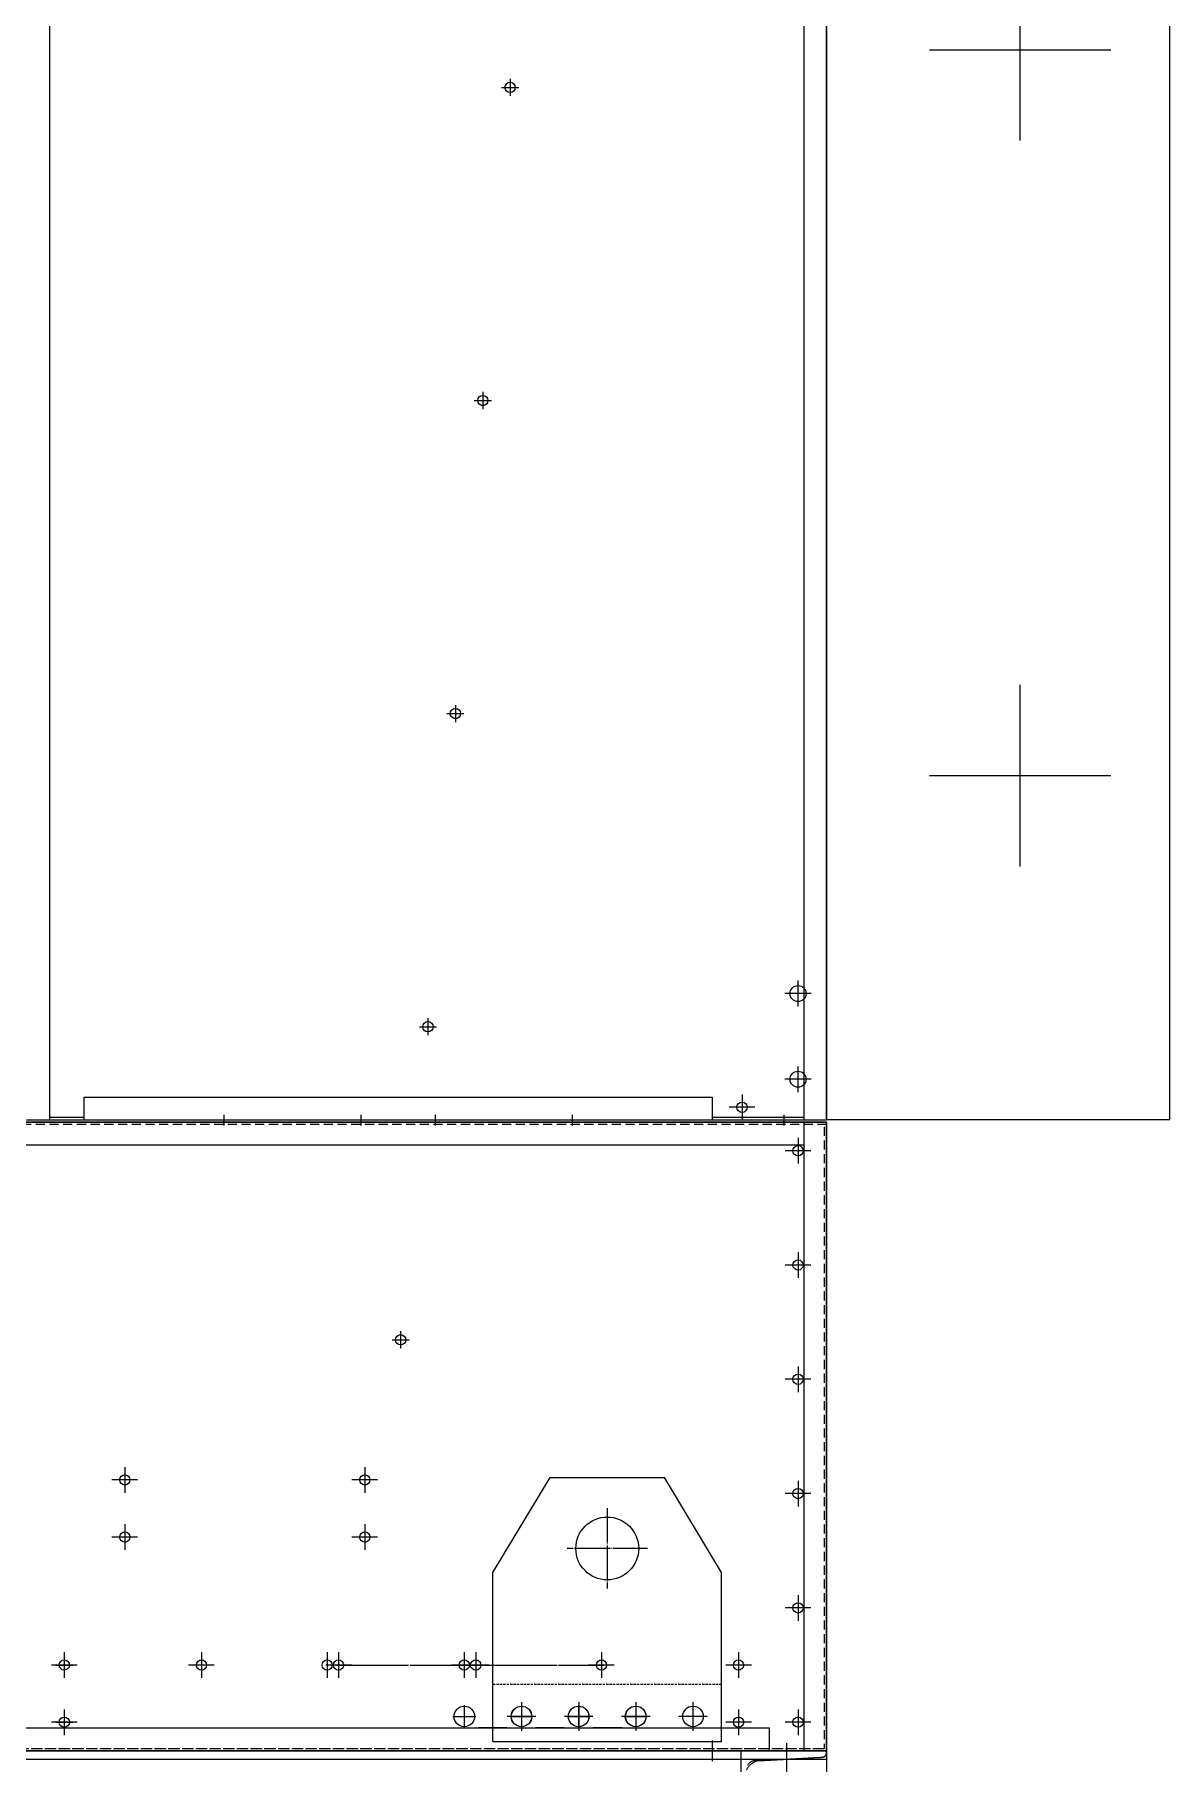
# Model space of a CAD drawing. Header units: millimetres. Extents: x 2322 to 24181, y 2355 to 17812.
# Drawn here: x 11754 to 12747, y 4792 to 6304 of the extents above; entities that cross this region are included whole.
import ezdxf

# ---------------------------------------------------------------- set-up
doc = ezdxf.new("R2010")
doc.units = ezdxf.units.MM
doc.linetypes.add('CENTER', pattern=[65, 60, -2, 1, -2])
doc.linetypes.add('HIDDEN', pattern=[3, 2, -1])
for name, color, linetype in [('CENTER', 1, 'CENTER'), ('냉각탑', 7, 'Continuous'), ('숨은선', 5, 'HIDDEN')]:
    doc.layers.add(name, color=color, linetype=linetype)

# ---------------------------------------------------------------- blocks, each defined once
blk = doc.blocks.new('6세로피스')
at = {"color": 1}
blk.add_line((0, 3), (0, -3), dxfattribs=at)
blk = doc.blocks.new('9가로피스')
at = {"color": 1}
blk.add_line((-4.5, 0), (4.5, 0), dxfattribs=at)
blk = doc.blocks.new('9세로피스')
at = {"rotation": 270}
blk.add_blockref('9가로피스', (0, 0), dxfattribs=at)

msp = doc.modelspace()

# ---------------------------------------------------------------- hatches: boundary and pattern name
h = msp.add_hatch()
h.set_pattern_fill('CROSS', scale=50)
h.set_pattern_definition([(0, (-358621.06, 1846203.1), (317.5, 317.5), [158.75, -476.25]), (90, (-358541.68, 1846123.73), (-317.5, 317.5), [158.75, -476.25])])
h.paths.add_polyline_path([(12446.8, 7760.7), (12746.8, 7760.7), (12746.8, 5354.7), (12446.8, 5354.7)])

# ---------------------------------------------------------------- linework, layer by layer
at = {"color": 7}
for p, q in [((11766.8, 7760.7), (11766.8, 5354.7)), ((12426.8, 7760.7), (12426.8, 5354.7)), ((12446.8, 7760.7), (12446.8, 5354.7)), ((12446.8, 7760.7), (12446.8, 5354.7)), ((11796.8, 5374.7), (12109.8, 5374.7)), ((11796.8, 5374.7), (11796.8, 5354.7)), ((12109.8, 5374.7), (12346.8, 5374.7)), ((12346.8, 5374.7), (12346.8, 5354.7)), ((10166.8, 5352.7), (12446.8, 5352.7)), ((11746.8, 5354.7), (12446.8, 5354.7)), ((12357.8, 5352.7), (12428.8, 5352.7)), ((12359.8, 5354.7), (12426.8, 5354.7)), ((12426.8, 5350.7), (12426.8, 5327.7)), ((12446.8, 5352.7), (12446.8, 4802.7))]:
    msp.add_line(p, q, dxfattribs=at)
for p, q in [((12446.8, 5354.7), (12446.8, 7760.7)), ((12446.8, 5354.7), (12446.8, 7760.7)), ((11796.8, 5356.7), (11766.8, 5356.7)), ((12426.8, 5356.7), (12346.8, 5356.7)), ((12446.8, 5352.7), (10166.8, 5352.7)), ((12426.8, 5352.7), (12426.8, 4802.7)), ((12426.8, 5352.7), (12426.8, 4802.7)), ((12446.8, 4802.7), (12446.8, 5352.7)), ((12446.8, 4802.7), (12446.8, 5352.7)), ((12446.8, 5352.7), (12446.8, 4802.7)), ((12446.8, 4802.7), (12446.8, 5352.7)), ((12446.8, 4802.7), (12446.8, 5352.7)), ((12446.8, 5352.7), (12446.8, 4802.7)), ((12426.8, 5332.7), (10186.8, 5332.7)), ((12154.9, 4958.7), (12204.9, 5041.7)), ((12204.9, 5041.7), (12304.9, 5041.7)), ((12354.9, 4958.7), (12304.9, 5041.7)), ((12154.9, 4810.7), (12154.9, 4958.7)), ((12354.9, 4810.7), (12354.9, 4958.7)), ((10216.8, 4822.7), (12396.8, 4822.7)), ((12167.3, 4822.7), (12142.3, 4822.7)), ((12154.9, 4810.7), (12354.9, 4810.7)), ((12217.3, 4822.7), (12192.3, 4822.7)), ((12267.8, 4822.7), (12242.3, 4822.7)), ((12396.8, 4802.7), (12396.8, 4822.7)), ((5546.9, 4802.7), (12446.8, 4802.7)), ((10166.8, 4802.7), (12446.8, 4802.7)), ((10166.8, 4802.7), (12446.8, 4802.7)), ((12446.8, 4802.7), (10166.8, 4802.7)), ((10286.8, 4802.7), (12446.8, 4802.7)), ((10286.8, 4802.7), (12446.8, 4802.7)), ((12446.8, 4802.7), (10286.8, 4802.7)), ((11754.8, 4802.7), (11804.8, 4802.7)), ((12394.8, 4802.7), (12344.8, 4802.7)), ((12394.8, 4802.7), (12344.8, 4802.7)), ((12394.8, 4802.7), (12344.8, 4802.7)), ((12371.8, 4802.7), (12446.8, 4802.7)), ((12446.8, 4802.7), (12446.8, 4652.7)), ((12446.8, 4802.7), (12446.8, 4653)), ((12446.8, 4802.7), (12446.8, 4801)), ((5546.9, 4795.2), (12446.8, 4795.2))]:
    msp.add_line(p, q)
at = {"color": 1}
for p, q in [((12169.9, 6265.6), (12169.9, 6250.6)), ((12162.4, 6258.1), (12177.4, 6258.1)), ((12146, 5991.6), (12146, 5976.6)), ((12138.5, 5984.1), (12153.5, 5984.1)), ((12114.5, 5710.2), (12129.5, 5710.2)), ((12122, 5717.7), (12122, 5702.7)), ((12090.5, 5436.2), (12105.5, 5436.2)), ((12098, 5443.7), (12098, 5428.7)), ((12066.6, 5162.3), (12081.6, 5162.3)), ((12074.1, 5169.8), (12074.1, 5154.8)), ((12346.8, 4811.7), (12346.8, 4793.7)), ((12346.8, 4811.7), (12346.8, 4793.7))]:
    msp.add_line(p, q, dxfattribs=at)
at = {"color": 7}
msp.add_lwpolyline([(12446.8, 7760.7), (12746.8, 7760.7), (12746.8, 5354.7), (12446.8, 5354.7)], close=True, dxfattribs=at)
for centre, radius in [((12169.9, 6258.1), 4.5), ((12146, 5984.1), 4.5), ((12122, 5710.2), 4.5), ((12098, 5436.2), 4.5), ((12372.8, 5365.7), 4.5), ((12372.8, 5365.7), 4.5), ((12421.8, 5327.7), 4.5), ((12421.8, 5327.7), 4.5), ((12421.8, 5227.7), 4.5), ((12421.8, 5227.7), 4.5), ((12074.1, 5162.3), 4.5), ((12421.8, 5127.7), 4.5), ((12421.8, 5127.7), 4.5), ((11832.7, 5039.7), 4.5), ((11832.7, 5039.7), 4.5), ((12042.7, 5039.7), 4.5), ((12042.7, 5039.7), 4.5), ((12042.7, 5039.7), 4.5), ((12042.7, 5039.7), 4.5), ((12421.8, 5027.7), 4.5), ((12421.8, 5027.7), 4.5), ((12254.9, 4979.7), 27.5), ((11832.7, 4989.7), 4.5), ((11832.7, 4989.7), 4.5), ((12042.7, 4989.7), 4.5), ((12042.7, 4989.7), 4.5), ((12042.7, 4989.7), 4.5), ((12042.7, 4989.7), 4.5), ((12421.8, 4927.7), 4.5), ((12421.8, 4927.7), 4.5), ((11779.8, 4877.7), 4.5), ((11779.8, 4877.7), 4.5), ((11899.8, 4877.7), 4.5), ((11899.8, 4877.7), 4.5), ((12009.8, 4877.7), 4.5), ((12009.8, 4877.7), 4.5), ((12019.8, 4877.7), 4.5), ((12019.8, 4877.7), 4.5), ((12129.8, 4877.7), 4.5), ((12129.8, 4877.7), 4.5), ((12139.8, 4877.7), 4.5), ((12139.8, 4877.7), 4.5), ((12249.8, 4877.7), 4.5), ((12249.8, 4877.7), 4.5), ((12369.8, 4877.7), 4.5), ((12369.8, 4877.7), 4.5), ((12129.8, 4832.7), 9), ((12179.8, 4832.7), 9), ((12179.9, 4832.7), 9), ((12229.8, 4832.7), 9), ((12229.9, 4832.7), 9), ((12279.8, 4832.7), 9), ((12279.9, 4832.7), 9), ((12329.9, 4832.7), 9), ((11779.8, 4827.7), 4.5), ((11779.8, 4827.7), 4.5), ((12369.8, 4827.7), 4.5), ((12369.8, 4827.7), 4.5), ((12421.8, 4827.7), 4.5), ((12421.8, 4827.7), 4.5)]:
    msp.add_circle(centre, radius)
for centre in [(12421.8, 5465.2), (12421.8, 5390.2)]:
    msp.add_circle(centre, 7, dxfattribs=at)
at = {"layer": 'CENTER'}
for p, q in [((12421.8, 5453.8), (12421.8, 5476.5)), ((12433.2, 5465.2), (12410.4, 5465.2)), ((12421.8, 5378.8), (12421.8, 5401.5)), ((12433.2, 5390.2), (12410.4, 5390.2)), ((12372.8, 5376.9), (12372.8, 5354.4)), ((12372.8, 5376.9), (12372.8, 5354.4)), ((12372.8, 5376.9), (12372.8, 5354.4)), ((12384, 5365.7), (12361.5, 5365.7)), ((12384, 5365.7), (12361.5, 5365.7)), ((12433, 5327.7), (12410.5, 5327.7)), ((12433, 5327.7), (12410.5, 5327.7)), ((12421.8, 5338.9), (12421.8, 5316.4)), ((12421.8, 5338.9), (12421.8, 5316.4)), ((12421.8, 5338.9), (12421.8, 5316.4)), ((12421.8, 5238.9), (12421.8, 5216.4)), ((12421.8, 5238.9), (12421.8, 5216.4)), ((12421.8, 5238.9), (12421.8, 5216.4)), ((12433, 5227.7), (12410.5, 5227.7)), ((12433, 5227.7), (12410.5, 5227.7)), ((12421.8, 5138.9), (12421.8, 5116.4)), ((12421.8, 5138.9), (12421.8, 5116.4)), ((12421.8, 5138.9), (12421.8, 5116.4)), ((12433, 5127.7), (12410.5, 5127.7)), ((12433, 5127.7), (12410.5, 5127.7)), ((11843.9, 5039.7), (11821.4, 5039.7)), ((11843.9, 5039.7), (11821.4, 5039.7)), ((11832.7, 5050.9), (11832.7, 5028.4)), ((11832.7, 5050.9), (11832.7, 5028.4)), ((11832.7, 5050.9), (11832.7, 5028.4)), ((12053.9, 5039.7), (12031.4, 5039.7)), ((12053.9, 5039.7), (12031.4, 5039.7)), ((12053.9, 5039.7), (12031.4, 5039.7)), ((12053.9, 5039.7), (12031.4, 5039.7)), ((12042.7, 5050.9), (12042.7, 5028.4)), ((12042.7, 5050.9), (12042.7, 5028.4)), ((12042.7, 5050.9), (12042.7, 5028.4)), ((12042.7, 5050.9), (12042.7, 5028.4)), ((12042.7, 5050.9), (12042.7, 5028.4)), ((12042.7, 5050.9), (12042.7, 5028.4)), ((12421.8, 5038.9), (12421.8, 5016.4)), ((12421.8, 5038.9), (12421.8, 5016.4)), ((12421.8, 5038.9), (12421.8, 5016.4)), ((12433, 5027.7), (12410.5, 5027.7)), ((12433, 5027.7), (12410.5, 5027.7)), ((11832.7, 5000.9), (11832.7, 4978.4)), ((11832.7, 5000.9), (11832.7, 4978.4)), ((11832.7, 5000.9), (11832.7, 4978.4)), ((12042.7, 5000.9), (12042.7, 4978.4)), ((12042.7, 5000.9), (12042.7, 4978.4)), ((12042.7, 5000.9), (12042.7, 4978.4)), ((12042.7, 5000.9), (12042.7, 4978.4)), ((12042.7, 5000.9), (12042.7, 4978.4)), ((12042.7, 5000.9), (12042.7, 4978.4)), ((11843.9, 4989.7), (11821.4, 4989.7)), ((11843.9, 4989.7), (11821.4, 4989.7)), ((12053.9, 4989.7), (12031.4, 4989.7)), ((12053.9, 4989.7), (12031.4, 4989.7)), ((12053.9, 4989.7), (12031.4, 4989.7)), ((12053.9, 4989.7), (12031.4, 4989.7)), ((12421.8, 4938.9), (12421.8, 4916.4)), ((12421.8, 4938.9), (12421.8, 4916.4)), ((12421.8, 4938.9), (12421.8, 4916.4)), ((12433, 4927.7), (12410.5, 4927.7)), ((12433, 4927.7), (12410.5, 4927.7)), ((11779.8, 4888.9), (11779.8, 4866.4)), ((11779.8, 4888.9), (11779.8, 4866.4)), ((11779.8, 4888.9), (11779.8, 4866.4)), ((11899.8, 4888.9), (11899.8, 4866.4)), ((11899.8, 4888.9), (11899.8, 4866.4)), ((11899.8, 4888.9), (11899.8, 4866.4)), ((12009.8, 4888.9), (12009.8, 4866.4)), ((12009.8, 4888.9), (12009.8, 4866.4)), ((12009.8, 4888.9), (12009.8, 4866.4)), ((12019.8, 4888.9), (12019.8, 4866.4)), ((12019.8, 4888.9), (12019.8, 4866.4)), ((12019.8, 4888.9), (12019.8, 4866.4)), ((12129.8, 4888.9), (12129.8, 4866.4)), ((12129.8, 4888.9), (12129.8, 4866.4)), ((12129.8, 4888.9), (12129.8, 4866.4)), ((12139.8, 4888.9), (12139.8, 4866.4)), ((12139.8, 4888.9), (12139.8, 4866.4)), ((12139.8, 4888.9), (12139.8, 4866.4)), ((12249.8, 4888.9), (12249.8, 4866.4)), ((12249.8, 4888.9), (12249.8, 4866.4)), ((12249.8, 4888.9), (12249.8, 4866.4)), ((12369.8, 4888.9), (12369.8, 4866.4)), ((12369.8, 4888.9), (12369.8, 4866.4)), ((12369.8, 4888.9), (12369.8, 4866.4)), ((11791, 4877.7), (11768.5, 4877.7)), ((11791, 4877.7), (11768.5, 4877.7)), ((11772.3, 4877.7), (11787.3, 4877.7)), ((11787.3, 4877.7), (11772.3, 4877.7)), ((11787.3, 4877.7), (11772.3, 4877.7)), ((11779.8, 4885.2), (11779.8, 4870.2)), ((11779.8, 4885.2), (11779.8, 4870.2)), ((11779.8, 4885.2), (11779.8, 4870.2)), ((11911, 4877.7), (11888.5, 4877.7)), ((11911, 4877.7), (11888.5, 4877.7)), ((11907.3, 4877.7), (11892.3, 4877.7)), ((11907.3, 4877.7), (11892.3, 4877.7)), ((11899.8, 4885.2), (11899.8, 4870.2)), ((11899.8, 4885.2), (11899.8, 4870.2)), ((11899.8, 4885.2), (11899.8, 4870.2)), ((12031, 4877.7), (12008.5, 4877.7)), ((12031, 4877.7), (12008.5, 4877.7)), ((12009.8, 4885.2), (12009.8, 4870.2)), ((12009.8, 4885.2), (12009.8, 4870.2)), ((12009.8, 4885.2), (12009.8, 4870.2)), ((12027.3, 4877.7), (12012.3, 4877.7)), ((12027.3, 4877.7), (12012.3, 4877.7)), ((12017.3, 4877.7), (12252.3, 4877.7)), ((12017.3, 4877.7), (12252.3, 4877.7)), ((12019.8, 4885.2), (12019.8, 4870.2)), ((12019.8, 4885.2), (12019.8, 4870.2)), ((12019.8, 4885.2), (12019.8, 4870.2)), ((12021, 4877.7), (12248.5, 4877.7)), ((12021, 4877.7), (12248.5, 4877.7)), ((12141, 4877.7), (12118.5, 4877.7)), ((12141, 4877.7), (12118.5, 4877.7)), ((12137.3, 4877.7), (12122.3, 4877.7)), ((12137.3, 4877.7), (12122.3, 4877.7)), ((12151, 4877.7), (12128.5, 4877.7)), ((12151, 4877.7), (12128.5, 4877.7)), ((12129.8, 4885.2), (12129.8, 4870.2)), ((12129.8, 4885.2), (12129.8, 4870.2)), ((12129.8, 4885.2), (12129.8, 4870.2)), ((12147.3, 4877.7), (12132.3, 4877.7)), ((12147.3, 4877.7), (12132.3, 4877.7)), ((12139.8, 4885.2), (12139.8, 4870.2)), ((12139.8, 4885.2), (12139.8, 4870.2)), ((12139.8, 4885.2), (12139.8, 4870.2)), ((12261, 4877.7), (12238.5, 4877.7)), ((12261, 4877.7), (12238.5, 4877.7)), ((12257.3, 4877.7), (12242.3, 4877.7)), ((12257.3, 4877.7), (12242.3, 4877.7)), ((12249.8, 4885.2), (12249.8, 4870.2)), ((12249.8, 4885.2), (12249.8, 4870.2)), ((12249.8, 4885.2), (12249.8, 4870.2)), ((12381, 4877.7), (12358.5, 4877.7)), ((12381, 4877.7), (12358.5, 4877.7)), ((12377.3, 4877.7), (12362.3, 4877.7)), ((12377.3, 4877.7), (12362.3, 4877.7)), ((12369.8, 4885.2), (12369.8, 4870.2)), ((12369.8, 4885.2), (12369.8, 4870.2)), ((12369.8, 4885.2), (12369.8, 4870.2)), ((12129.8, 4842.7), (12129.8, 4822.7)), ((12179.8, 4842.7), (12179.8, 4822.7)), ((12179.9, 4845.2), (12179.9, 4820.2)), ((12229.8, 4842.7), (12229.8, 4822.7)), ((12229.9, 4845.2), (12229.9, 4820.2)), ((12279.8, 4842.7), (12279.8, 4822.7)), ((12279.9, 4845.2), (12279.9, 4820.2)), ((12329.9, 4845.2), (12329.9, 4820.2)), ((11791, 4827.7), (11768.5, 4827.7)), ((11791, 4827.7), (11768.5, 4827.7)), ((11772.3, 4827.7), (11787.3, 4827.7)), ((11772.3, 4827.7), (11787.3, 4827.7)), ((11772.3, 4827.7), (11787.3, 4827.7)), ((11772.3, 4827.7), (11787.3, 4827.7)), ((11779.8, 4838.9), (11779.8, 4816.4)), ((11779.8, 4838.9), (11779.8, 4816.4)), ((11779.8, 4838.9), (11779.8, 4816.4)), ((11779.8, 4835.2), (11779.8, 4820.2)), ((11779.8, 4835.2), (11779.8, 4820.2)), ((11779.8, 4835.2), (11779.8, 4820.2)), ((11779.8, 4835.2), (11779.8, 4820.2)), ((12119.8, 4832.7), (12139.8, 4832.7)), ((12192.4, 4832.7), (12167.4, 4832.7)), ((12169.8, 4832.7), (12189.8, 4832.7)), ((12242.4, 4832.7), (12217.4, 4832.7)), ((12219.8, 4832.7), (12239.8, 4832.7)), ((12292.4, 4832.7), (12267.4, 4832.7)), ((12269.8, 4832.7), (12289.8, 4832.7)), ((12342.4, 4832.7), (12317.4, 4832.7)), ((12381, 4827.7), (12358.5, 4827.7)), ((12381, 4827.7), (12358.5, 4827.7)), ((12377.3, 4827.7), (12362.3, 4827.7)), ((12377.3, 4827.7), (12362.3, 4827.7)), ((12377.3, 4827.7), (12362.3, 4827.7)), ((12377.3, 4827.7), (12362.3, 4827.7)), ((12369.8, 4838.9), (12369.8, 4816.4)), ((12369.8, 4838.9), (12369.8, 4816.4)), ((12369.8, 4838.9), (12369.8, 4816.4)), ((12369.8, 4835.2), (12369.8, 4820.2)), ((12369.8, 4835.2), (12369.8, 4820.2)), ((12369.8, 4835.2), (12369.8, 4820.2)), ((12369.8, 4835.2), (12369.8, 4820.2)), ((12433, 4827.7), (12410.5, 4827.7)), ((12433, 4827.7), (12410.5, 4827.7)), ((12421.8, 4838.9), (12421.8, 4816.4)), ((12421.8, 4838.9), (12421.8, 4816.4)), ((12421.8, 4838.9), (12421.8, 4816.4)), ((12411.8, 4809.4), (12411.8, 4640.7))]:
    msp.add_line(p, q, dxfattribs=at)
at = {"layer": 'CENTER', "ltscale": 0.5}
for p, q in [((12254.9, 5014.9), (12254.9, 4944.5)), ((12290.1, 4979.7), (12219.7, 4979.7))]:
    msp.add_line(p, q, dxfattribs=at)
at = {"layer": '냉각탑'}
for p, q in [((12371.8, 4802.7), (12446.8, 4802.7)), ((12446.8, 4802.7), (12371.8, 4802.7)), ((12371.8, 4802.7), (12371.8, 4652.7)), ((12446.8, 4801), (12446.8, 4802.7)), ((12446.8, 4802.7), (12446.8, 4652.7))]:
    msp.add_line(p, q, dxfattribs=at)
at = {"layer": '숨은선', "ltscale": 4}
for p, q in [((12446.8, 5350.7), (10166.8, 5350.7)), ((12444.8, 5348.7), (12444.8, 4804.7)), ((12444.8, 5348.7), (12444.8, 4804.7)), ((10216.8, 4804.7), (12446.8, 4804.7)), ((10216.8, 4804.7), (12446.8, 4804.7)), ((10286.8, 4804.7), (12446.8, 4804.7)), ((10286.8, 4804.7), (12446.8, 4804.7)), ((12371.8, 4802.7), (12371.8, 4652.7)), ((12384.1, 4794.1), (12443.1, 4797))]:
    msp.add_line(p, q, dxfattribs=at)
at = {"layer": '숨은선'}
msp.add_line((12354.9, 4860.7), (12154.9, 4860.7), dxfattribs=at)
at = {"layer": '숨은선', "ltscale": 0.2}
msp.add_line((12389.1, 4794.1), (12443.1, 4797), dxfattribs=at)
at = {"layer": '숨은선', "ltscale": 4}
for centre, radius, start, end in [((12442.8, 4801), 4, 275, 0), ((12384.8, 4786.1), 8, 95, 180)]:
    msp.add_arc(centre, radius, start, end, dxfattribs=at)
at = {"layer": '숨은선', "ltscale": 0.2}
for centre, radius, start, end in [((12442.8, 4801), 4, 275, 0), ((12389.3, 4780.2), 13.8, 90.9324, 154.9368)]:
    msp.add_arc(centre, radius, start, end, dxfattribs=at)

# ---------------------------------------------------------------- block references
at = {"xscale": -1}
for name, p in [('9세로피스', (11919.3, 5354.7)), ('6세로피스', (11919.3, 5352.7)), ('9세로피스', (12039.3, 5354.7)), ('6세로피스', (12039.3, 5352.7)), ('9세로피스', (12104.3, 5354.7)), ('6세로피스', (12104.3, 5352.7)), ('9세로피스', (12224.3, 5354.7)), ('6세로피스', (12224.3, 5352.7)), ('9세로피스', (12409.3, 5354.7)), ('6세로피스', (12409.3, 5352.7))]:
    msp.add_blockref(name, p, dxfattribs=at)

doc.saveas('drawing.dxf')
